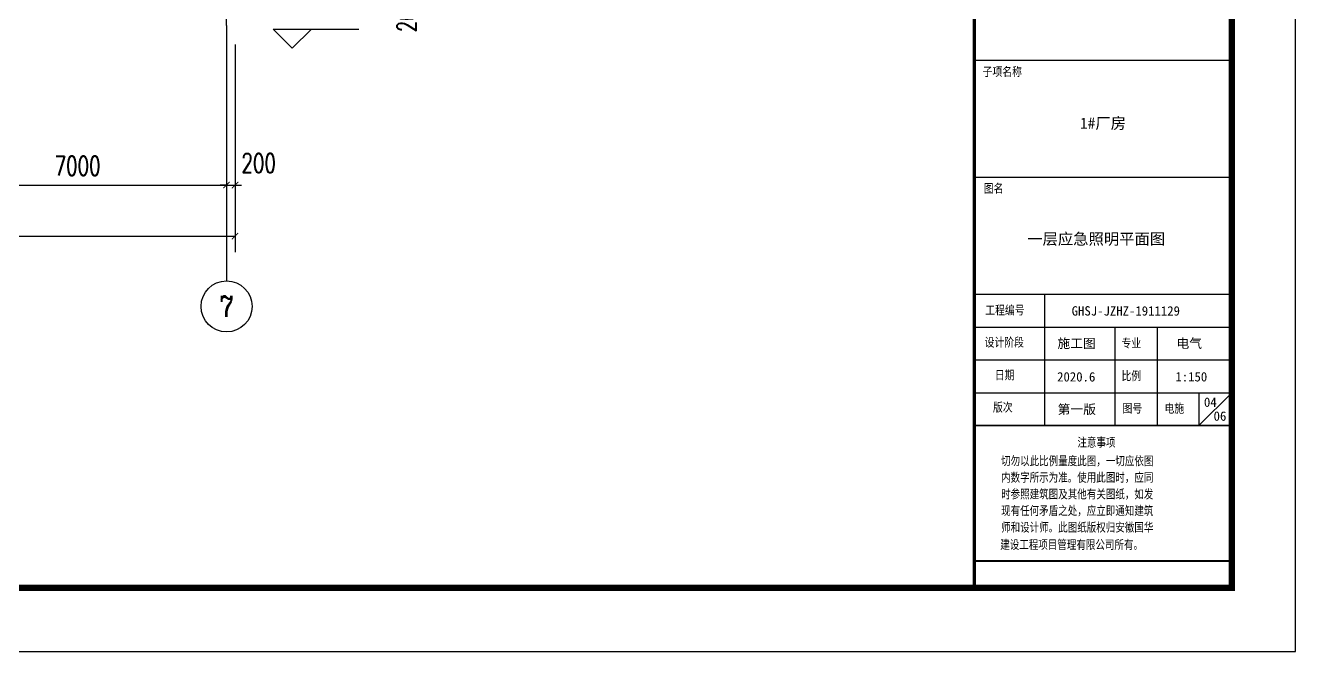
# Model space of a CAD drawing. Extents: x 33088 to 140010, y 13737 to 369010.
# Drawn here: x 92548 to 122393, y 147093 to 161799 of the extents above; entities that cross this region are included whole.
import ezdxf
from ezdxf.enums import TextEntityAlignment as Align

# ---------------------------------------------------------------- set-up
doc = ezdxf.new("R2010")
doc.units = 0
doc.header["$LTSCALE"] = 1000
doc.header["$MEASUREMENT"] = 0
doc.linetypes.add('DOTE', pattern=[2.42, 2, -0.2, 0.02, -0.2])
doc.layers.get('0').update_dxf_attribs({"linetype": 'CONTINUOUS'})
doc.layers.get('DEFPOINTS').update_dxf_attribs({"linetype": 'CONTINUOUS'})
for name, color, linetype in [('1', 7, 'CONTINUOUS'), ('AXIS', 3, 'CONTINUOUS'), ('AXIS_TEXT', 7, 'CONTINUOUS'), ('DIM_ELEV', 3, 'CONTINUOUS'), ('DOTE', 1, 'DOTE'), ('PP-PM-TK', 7, 'CONTINUOUS'), ('PUB_TEXT', 7, 'CONTINUOUS'), ('PUB_TITLE', 4, 'CONTINUOUS')]:
    doc.layers.add(name, color=color, linetype=linetype)
doc.styles.add('-黑体', font='simhei.ttf', dxfattribs={"width": 0.8})
doc.styles.add('_TCH_AXIS', font='COMPLEX', dxfattribs={"bigfont": 'GBCBIG'})
doc.styles.add('COMPLEX', font='COMPLEX')
doc.styles.add('DIM_FONT', font='SIMPLEX', dxfattribs={"width": 0.7, "bigfont": 'GBCBIG'})
doc.styles.add('TQ', font='txt.shx', dxfattribs={"width": 0.8, "bigfont": 'hztxt.shx'})
doc.dimstyles.new('DIMN150', dxfattribs={"dimscale": 1.5, "dimtxt": 300, "dimasz": 100, "dimexe": 250, "dimexo": 300, "dimgap": 150, "dimtad": 1, "dimdec": 0, "dimzin": 0, "dimtxsty": 'DIM_FONT', "dimblk": 'ARCHTICK', "dimcen": 0.09, "dimclrt": 7, "dimazin": 3, "dimtfac": 1, "dimtdec": 0, "dimtix": 1, "dimtmove": 0, "dimatfit": 3, "dimtolj": 1, "dimtzin": 0})

# ---------------------------------------------------------------- blocks, each defined once
blk = doc.blocks.new('_AXISO')
blk.add_circle((0, 0), 0.5)
at = {"layer": 'AXIS_TEXT', "style": 'COMPLEX', "width": 1.041667}
blk.add_attdef('A', text='', height=0.56, dxfattribs=at).set_placement((-0.25, -0.28), (0.25, -0.28), align=Align.FIT)
blk = doc.blocks.new('_ARCHTICK')
at = {"color": 0, "linetype": 'BYBLOCK', "const_width": 0.15}
blk.add_lwpolyline([(-0.5, -0.5), (0.5, 0.5)], dxfattribs=at)
blk = doc.blocks.new('*D47')
at = {"layer": 'AXIS', "color": 0}
for p, q in [((1861107, 54760), (1861107, 49885)), ((1903507, 54760), (1903507, 49885)), ((1861107, 50260), (1903507, 50260))]:
    blk.add_line(p, q, dxfattribs=at)
at = {"layer": 'DEFPOINTS', "color": 0}
for p in [(1861107, 55210), (1903507, 55210), (1903507, 50260)]:
    blk.add_point(p, dxfattribs=at)
at = {"layer": 'AXIS', "color": 0, "xscale": 150, "yscale": 150, "zscale": 150, "rotation": 180}
blk.add_blockref('_ARCHTICK', (1861107, 50260), dxfattribs=at)
at = {"layer": 'AXIS', "color": 0, "xscale": 150, "yscale": 150, "zscale": 150}
blk.add_blockref('_ARCHTICK', (1903507, 50260), dxfattribs=at)
at = {"layer": 'AXIS', "color": 7, "insert": (1882307, 50710), "char_height": 450, "attachment_point": 5, "style": 'DIM_FONT'}
blk.add_mtext('\\A1;42400', dxfattribs=at)
blk = doc.blocks.new('*D54')
at = {"layer": 'AXIS', "color": 0}
for p, q in [((1896307, 54760), (1896307, 51085)), ((1903307, 54760), (1903307, 51085)), ((1896307, 51460), (1903307, 51460))]:
    blk.add_line(p, q, dxfattribs=at)
at = {"layer": 'DEFPOINTS', "color": 0}
for p in [(1896307, 55210), (1903307, 55210), (1903307, 51460)]:
    blk.add_point(p, dxfattribs=at)
at = {"layer": 'AXIS', "color": 0, "xscale": 150, "yscale": 150, "zscale": 150, "rotation": 180}
blk.add_blockref('_ARCHTICK', (1896307, 51460), dxfattribs=at)
at = {"layer": 'AXIS', "color": 0, "xscale": 150, "yscale": 150, "zscale": 150}
blk.add_blockref('_ARCHTICK', (1903307, 51460), dxfattribs=at)
at = {"layer": 'AXIS', "color": 7, "insert": (1899807, 51910), "char_height": 450, "attachment_point": 5, "style": 'DIM_FONT'}
blk.add_mtext('\\A1;7000', dxfattribs=at)
blk = doc.blocks.new('*D55')
at = {"layer": 'AXIS', "color": 0}
for p, q in [((1903307, 54760), (1903307, 51085)), ((1903507, 54760), (1903507, 51085)), ((1903307, 51460), (1903157, 51460)), ((1903307, 51460), (1903507, 51460)), ((1903507, 51460), (1903657, 51460))]:
    blk.add_line(p, q, dxfattribs=at)
at = {"layer": 'DEFPOINTS', "color": 0}
for p in [(1903307, 55210), (1903507, 55210), (1903507, 51460)]:
    blk.add_point(p, dxfattribs=at)
at = {"layer": 'AXIS', "color": 0, "xscale": 150, "yscale": 150, "zscale": 150}
blk.add_blockref('_ARCHTICK', (1903307, 51460), dxfattribs=at)
at = {"layer": 'AXIS', "color": 0, "xscale": 150, "yscale": 150, "zscale": 150, "rotation": 180}
blk.add_blockref('_ARCHTICK', (1903507, 51460), dxfattribs=at)
at = {"layer": 'AXIS', "color": 7, "insert": (1904062, 51977), "char_height": 450, "attachment_point": 5, "style": 'DIM_FONT'}
blk.add_mtext('\\A1;200', dxfattribs=at)
blk = doc.blocks.new('*D66')
at = {"layer": 'AXIS', "color": 0}
for p, q in [((1904757, 56210), (1908432, 56210)), ((1908057, 56210), (1908057, 56360)), ((1908057, 56010), (1908057, 56210)), ((1904757, 56010), (1908432, 56010)), ((1908057, 56010), (1908057, 55860))]:
    blk.add_line(p, q, dxfattribs=at)
at = {"layer": 'DEFPOINTS', "color": 0}
for p in [(1904307, 56210), (1908057, 56210), (1904307, 56010)]:
    blk.add_point(p, dxfattribs=at)
at = {"layer": 'AXIS', "color": 0, "xscale": 150, "yscale": 150, "zscale": 150}
for p, rotation in [((1908057, 56210), 270), ((1908057, 56010), 90)]:
    blk.add_blockref('_ARCHTICK', p, dxfattribs=dict(at, rotation=rotation))
at = {"layer": 'AXIS', "color": 7, "insert": (1907540, 55455), "char_height": 450, "attachment_point": 5, "rotation": 90, "style": 'DIM_FONT'}
blk.add_mtext('\\A1;200', dxfattribs=at)
blk = doc.blocks.new('QW1')
at = {"layer": 'AXIS', "color": 8}
blk.add_line((1903307.3, 55209.9), (1903307.3, 49209.9), dxfattribs=at)
at = {"layer": 'DIM_ELEV', "color": 8}
for p, q in [((1904849.8, 54672.6), (1904399.8, 55122.6)), ((1904399.8, 55122.6), (1906419.6, 55122.6)), ((1904849.8, 54672.6), (1905299.8, 55122.6))]:
    blk.add_line(p, q, dxfattribs=at)
at = {"layer": 'DOTE', "color": 8}
blk.add_line((1903307.3, 55209.9), (1903307.3, 91809.9), dxfattribs=at)
at = {"layer": 'AXIS', "color": 8}
ref = blk.add_blockref('_AXISO', (1903307.3, 48609.9), dxfattribs=dict(at, xscale=1200, yscale=1200, zscale=1200))
ref.add_attrib('A', '7', dxfattribs={"layer": 'AXIS_TEXT', "color": 8, "height": 493.2, "style": '_TCH_AXIS'}).set_placement((1903142.9, 48363.3), (1903471.7, 48363.3), align=Align.FIT)
for base, p1, p2, angle, picture, middle in [((1908057.3, 56209.9), (1904307.3, 56009.9), (1904307.3, 56209.9), 90, '*D66', (1907539.8, 55454.9)), ((1903507.3, 51459.9), (1903307.3, 55209.9), (1903507.3, 55209.9), 0, '*D55', (1904062.3, 51977.4))]:
    dim = blk.add_linear_dim(base=base, p1=p1, p2=p2, angle=angle, dimstyle='DIMN150', dxfattribs=at)
    dim.commit()
    dim.dimension.update_dxf_attribs({"geometry": picture, "text_midpoint": middle, "dimtype": 161})
for p1, p2, distance, picture, middle in [((1861107.3, 55209.9), (1903507.3, 55209.9), -4950, '*D47', (1882307.3, 50709.9)), ((1896307.3, 55209.9), (1903307.3, 55209.9), -3750, '*D54', (1899807.3, 51909.9))]:
    dim = blk.add_aligned_dim(p1=p1, p2=p2, distance=distance, dimstyle='DIMN150', dxfattribs=at)
    dim.commit()
    dim.dimension.update_dxf_attribs({"geometry": picture, "text_midpoint": middle})

msp = doc.modelspace()

# ---------------------------------------------------------------- linework, layer by layer
at = {"layer": '1'}
for p, q in [((114843, 160983), (120893, 160983)), ((114843, 158233), (120893, 158233))]:
    msp.add_line(p, q, dxfattribs=at)
at = {"layer": '1', "color": 4}
for p, q in [((114843, 155483), (120893, 155483)), ((116493, 155483), (116493, 152403)), ((114843, 154713), (120893, 154713)), ((118143, 154713), (118143, 152403)), ((119138, 154713), (119138, 152403)), ((114843, 153943), (120893, 153943)), ((114843, 153173), (120893, 153173)), ((120893, 153173), (120123, 152403)), ((120123, 153173), (120123, 152403))]:
    msp.add_line(p, q, dxfattribs=at)
at = {"layer": '1', "color": 4, "const_width": 44}
msp.add_lwpolyline([(114843, 152403), (120893, 152403)], dxfattribs=at)
at = {"layer": 'PP-PM-TK', "color": 4}
for points, const_width in [([(114843, 208593), (114843, 148593)], 77), ([(114843, 149221), (120893, 149221)], 44)]:
    msp.add_lwpolyline(points, dxfattribs=dict(at, const_width=const_width))
at = {"layer": 'PUB_TITLE'}
msp.add_lwpolyline([(33293, 147093), (122393, 147093), (122393, 210093), (33293, 210093)], close=True, dxfattribs=at)
at = {"layer": 'PUB_TITLE', "const_width": 150}
msp.add_lwpolyline([(37043, 148593), (120893, 148593), (120893, 208593), (37043, 208593)], close=True, dxfattribs=at)

# ---------------------------------------------------------------- block references
msp.add_blockref('QW1', (-1806033, 106589))

# ---------------------------------------------------------------- texts
at = {"layer": 'PUB_TEXT', "color": 2, "style": 'TQ'}
for s, height, p in [('子项名称', 220, (115040, 160588)), ('图名', 220, (115067, 157846)), ('工程编号', 220, (115101, 154987)), ('设计阶段', 220, (115086, 154233)), ('专业', 220, (118303, 154214)), ('日期', 220, (115326, 153463)), ('比例', 220, (118303, 153444)), ('版次', 220, (115283, 152707)), ('图号', 220, (118327, 152682)), ('电施', 220, (119313, 152681)), ('注意事项', 213, (117267, 151883)), ('切勿以此比例量度此图，一切应依图', 212.96, (115474, 151448)), ('内数字所示为准。使用此图时，应同', 212.96, (115474, 151059)), ('时参照建筑图及其他有关图纸，如发', 212.96, (115474, 150668)), ('现有任何矛盾之处，应立即通知建筑', 212.96, (115474, 150278)), ('师和设计师。此图纸版权归安徽国华', 212.96, (115474, 149887)), ('建设工程项目管理有限公司所有。', 212.96, (115454, 149481))]:
    msp.add_text(s, height=height, dxfattribs=at).set_placement(p)
at = {"layer": 'PUB_TITLE', "color": 255, "style": '-黑体'}
for s, height, p in [('1#厂房', 264, (117329, 159370)), ('GHSJ-JZHZ-1911129', 220, (117132, 154984)), ('施工图', 220, (116798, 154222)), ('电气', 220, (119595, 154222)), ('2020.6', 220, (116790, 153436)), ('1:150', 220, (119569, 153437)), ('第一版', 220, (116802, 152674)), ('04', 220, (120240, 152840)), ('06', 220, (120467, 152514))]:
    msp.add_text(s, height=height, dxfattribs=at).set_placement(p)
at = {"layer": 'PUB_TITLE', "color": 6, "style": '-黑体'}
msp.add_text('一层应急照明平面图', height=264, dxfattribs=at).set_placement((116088, 156652))

doc.saveas('drawing.dxf')
